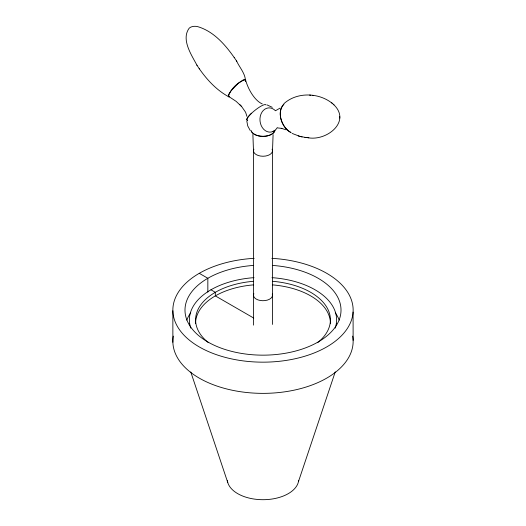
<?xml version="1.0" encoding="UTF-8"?>
<svg xmlns="http://www.w3.org/2000/svg" width="526" height="526" viewBox="0 0 526 526"><rect width="100%" height="100%" fill="white"/><g stroke="black" fill="none" stroke-linecap="round" stroke-linejoin="round"><path stroke-width="0.79" d="M272.507 150.574L273.093 134.636M333.28 104.227C352.032 121.348 326.567 141.56 307.684 137.674M245.392 81.32C245.813 74.028 239.376 67.315 236.575 60.95M236.785 61.279C227.068 46.847 214.845 31.573 197.46 26.57C194.686 26.017 191.477 26.201 189.235 28.128C180.799 39.476 191.655 55.151 197.072 65.428M245.471 81.096L245.294 79.584L243.249 79.952M335.259 371.843L298.492 481.514M283.948 103.648C297.532 91.287 320.768 92.569 333.997 104.865M238.022 83.581L231.045 90.788L228.83 94.095L228.205 96.12L236.167 101.386L241.697 106.6L239.869 104.674M238.258 83.384L243.15 79.998M280.069 108.106L275.926 110.473M274.572 130.606L273.047 131.487M284.007 104.141C276.216 111.992 281.666 128.101 291.141 132.572M283.672 104.312C276.176 112.176 282.028 127.746 290.746 132.453M229.665 96.672L228.843 96.777M229.369 96.745L228.606 96.718M277.675 127.936L281.89 128.39M309.564 95.101L310.728 95.213M312.247 95.337L313.384 95.443M300.957 136.622L306.04 137.51M304.909 137.404L308.847 137.779M281.226 128.291L286.203 129.823M245.576 79.906L245.425 79.676C238.114 81.543 230.25 89.295 228.409 96.6L228.757 96.764M292.108 133.407L299.327 136.195M298.229 135.912L302.108 136.918M267.017 104.898L272.258 107.324M262.283 103.918C254.873 100.788 248.154 89.525 245.609 80.005M196.862 65.106C205.048 77.684 215.331 89.459 228.646 96.738M199.262 273.323L207.842 278.274L207.842 292.154M210.952 289.78L215.331 292.311L215.331 295.888L253.749 318.072M331.728 102.84L332.55 103.576M241.598 106.495L245.596 112.229L246.911 116.331M250.225 130.52L247.733 125.931L246.812 121.079M234.188 57.314L234.405 57.643M199.163 68.577L199.38 68.906M190.767 371.954L227.745 482.487M252.888 134.452L253.493 150.942M339.724 116.483L339.763 118.107M353.077 312.069L353.13 340.368M172.863 310.767L172.87 342.268M272.475 151.232L272.475 324.437M253.525 150.285L253.525 325.134M247.529 120.296A12.157 2.571 -38.8 0 1 254.143 110.993A12.157 2.571 -38.8 0 1 266.005 104.963M247.496 120.283A12.157 2.643 -38.6 0 1 251.546 113.182M274.94 130.645A12.157 7.016 0 0 1 263.072 136.339A12.157 7.016 0 0 1 251.093 130.731A12.157 7.035 -0.3 0 0 263.026 136.359A12.157 7.035 -0.3 0 0 274.927 130.632M277.261 127.66A12.157 9.586 84.9 0 1 263.75 129.35A12.157 9.586 84.9 0 1 261.948 112.183A12.157 9.586 84.9 0 1 275.486 110.776M272.113 149.187A9.514 5.49 0 0 1 263.013 156.248A9.514 5.49 0 0 1 253.88 149.193M272.284 294.027A9.514 5.49 0 0 1 262.711 300.714A9.514 5.49 0 0 1 253.861 293.699M271.837 258.332A90.143 52.041 0 0 1 339.546 337.607A90.143 52.041 0 0 1 186.454 337.607A90.143 52.041 0 0 1 254.163 258.332M272.527 265.426A78.006 45.032 0 0 1 328.908 334.214A78.006 45.032 0 0 1 197.092 334.214A78.006 45.032 0 0 1 253.473 265.426M271.988 277.656A73.607 42.494 0 0 1 335.193 328.125M190.806 328.125A73.607 42.494 0 0 1 254.012 277.656M272.593 281.305A67.42 38.924 0 0 1 317.54 342.709M208.46 342.709A67.42 38.924 0 0 1 253.407 281.305M195.58 323.411A67.42 38.924 0 0 1 253.407 284.888M272.593 284.888A67.42 38.924 0 0 1 330.42 323.411M298.656 480.534A35.748 20.639 0 0 1 263 499.7A35.748 20.639 0 0 1 227.344 480.534M352.69 336.127A90.143 52.041 0 0 1 263 393.363A90.143 52.041 0 0 1 173.31 336.127M186.776 320.137A78.006 45.032 0 0 1 190.721 312.773M335.279 312.773A78.006 45.032 0 0 1 339.224 320.137M189.439 325.265A73.607 42.494 0 0 1 189.577 323.753M336.423 323.753A73.607 42.494 0 0 1 336.561 325.265"/></g></svg>
